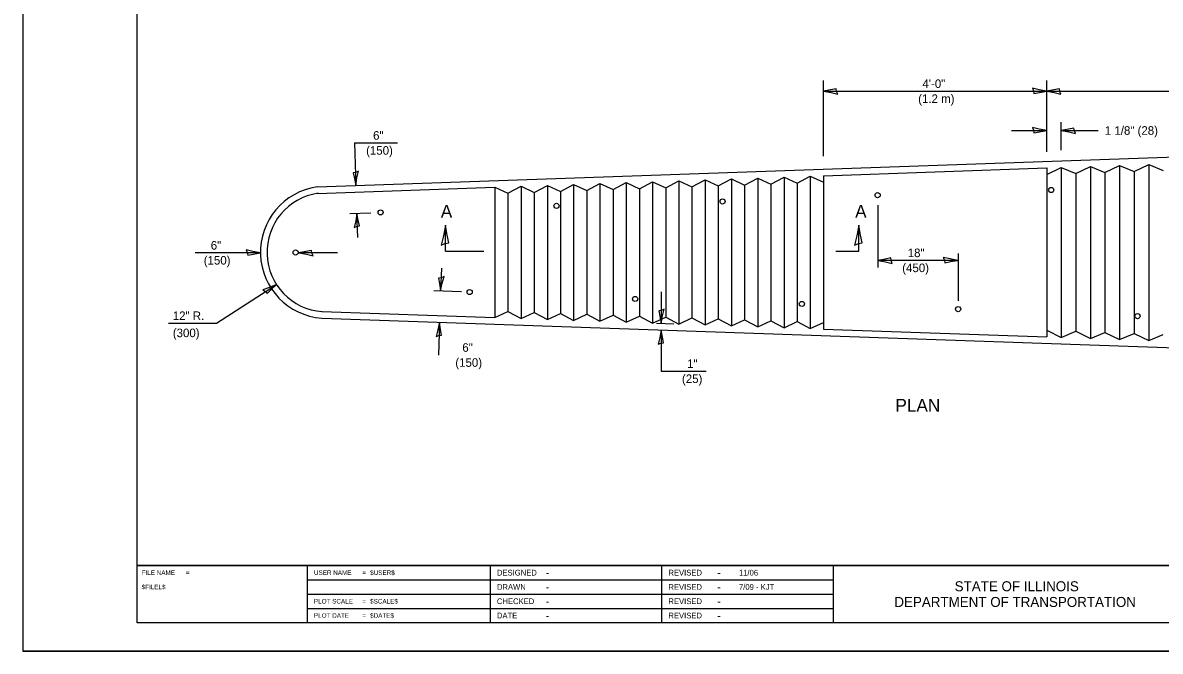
# Model space of a CAD drawing. Extents: x 99709 to 100389, y 99955 to 100395.
# Drawn here: x 99709.3 to 100107.2, y 99954.7 to 100174.7 of the extents above; entities that cross this region are included whole.
import ezdxf

# ---------------------------------------------------------------- set-up
doc = ezdxf.new("R2010")
doc.units = 0
for name, color, linetype in [('Design_PR_Back of Gutter or Curb line', 7, 'Continuous'), ('Design_PR_Roadway Dimensions', 7, 'Continuous'), ('Design_PR_Roadway Notes', 7, 'Continuous'), ('Level 43', 7, 'Continuous'), ('ROW_EX_Private Boundary Items', 7, 'Continuous'), ('Sheets_50 Reference Boundary', 7, 'Continuous'), ('Sheets_General Details', 7, 'Continuous'), ('Sheets_Printer Plotting Border', 7, 'Continuous')]:
    doc.layers.add(name, color=color, linetype=linetype)

msp = doc.modelspace()

# ---------------------------------------------------------------- linework, layer by layer
at = {"layer": 'Design_PR_Back of Gutter or Curb line'}
for p, q in [((99812.25, 100117.3), (100203.01, 100130.94)), ((100098.06, 100122.68), (100103.16, 100125.16)), ((100103.16, 100125.16), (100103.16, 100063.52)), ((100103.16, 100125.16), (100108.26, 100123.04)), ((99980.2, 100118.56), (99984.79, 100121.02)), ((99984.79, 100121.02), (99984.79, 100067.66)), ((99984.79, 100121.02), (99989.4, 100118.88)), ((99989.4, 100121.19), (100067.48, 100123.91)), ((99989.4, 100121.19), (99989.4, 100067.5)), ((100067.48, 100121.62), (100072.58, 100124.09)), ((100067.48, 100123.91), (100067.48, 100064.77)), ((100072.58, 100124.09), (100072.58, 100064.59)), ((100072.58, 100124.09), (100077.68, 100121.97)), ((100077.68, 100121.97), (100082.77, 100124.44)), ((100077.68, 100121.97), (100077.68, 100066.72)), ((100082.77, 100124.44), (100082.77, 100064.23)), ((100082.77, 100124.44), (100087.87, 100122.33)), ((100087.87, 100122.33), (100092.97, 100124.8)), ((100087.87, 100122.33), (100087.87, 100066.36)), ((100092.97, 100124.8), (100092.97, 100063.88)), ((100092.97, 100124.8), (100098.06, 100122.68)), ((100098.06, 100122.68), (100098.06, 100066)), ((99812.34, 100115.01), (99874.39, 100117.17)), ((99874.39, 100117.17), (99874.39, 100071.51)), ((99874.39, 100117.17), (99879, 100115.03)), ((99879, 100115.03), (99883.6, 100117.49)), ((99883.6, 100117.49), (99883.6, 100071.19)), ((99883.6, 100117.49), (99888.19, 100115.35)), ((99888.19, 100115.35), (99892.8, 100117.81)), ((99892.8, 100117.81), (99892.8, 100070.87)), ((99892.8, 100117.81), (99897.4, 100115.67)), ((99897.4, 100115.67), (99901.99, 100118.13)), ((99901.99, 100118.13), (99901.99, 100070.55)), ((99901.99, 100118.13), (99906.6, 100115.99)), ((99906.6, 100115.99), (99911.2, 100118.46)), ((99911.2, 100118.46), (99911.2, 100070.23)), ((99911.2, 100118.46), (99915.79, 100116.31)), ((99915.79, 100116.31), (99920.4, 100118.77)), ((99920.4, 100118.77), (99920.4, 100069.91)), ((99920.4, 100118.77), (99925, 100116.63)), ((99925, 100116.63), (99929.59, 100119.1)), ((99929.59, 100119.1), (99929.59, 100069.59)), ((99929.59, 100119.1), (99934.2, 100116.95)), ((99934.2, 100116.95), (99938.8, 100119.42)), ((99938.8, 100119.42), (99938.8, 100069.26)), ((99938.8, 100119.42), (99943.39, 100117.28)), ((99943.39, 100117.28), (99948, 100119.74)), ((99943.39, 100117.28), (99943.39, 100071.41)), ((99948, 100119.74), (99948, 100068.94)), ((99948, 100119.74), (99952.6, 100117.6)), ((99952.6, 100117.6), (99957.19, 100120.06)), ((99952.6, 100117.6), (99952.6, 100071.09)), ((99957.19, 100120.06), (99957.19, 100068.62)), ((99957.19, 100120.06), (99961.8, 100117.92)), ((99961.8, 100117.92), (99966.4, 100120.38)), ((99961.8, 100117.92), (99961.8, 100070.76)), ((99966.4, 100120.38), (99966.4, 100068.3)), ((99966.4, 100120.38), (99970.99, 100118.24)), ((99970.99, 100118.24), (99975.6, 100120.7)), ((99970.99, 100118.24), (99970.99, 100070.44)), ((99975.6, 100120.7), (99975.6, 100067.98)), ((99975.6, 100120.7), (99980.2, 100118.56)), ((99980.2, 100118.56), (99980.2, 100070.12)), ((99879, 100115.03), (99879, 100073.65)), ((99888.19, 100115.35), (99888.19, 100073.34)), ((99897.4, 100115.67), (99897.4, 100073.01)), ((99906.6, 100115.99), (99906.6, 100072.69)), ((99915.79, 100116.31), (99915.79, 100072.37)), ((99925, 100116.63), (99925, 100072.05)), ((99934.2, 100116.95), (99934.2, 100071.73)), ((99813.94, 100073.63), (99874.39, 100071.51)), ((99874.39, 100071.51), (99879, 100073.65)), ((99879, 100073.65), (99883.6, 100071.19)), ((99883.6, 100071.19), (99888.19, 100073.34)), ((99888.19, 100073.34), (99892.8, 100070.87)), ((99813.86, 100071.33), (100203.01, 100057.74)), ((99892.8, 100070.87), (99897.4, 100073.01)), ((99897.4, 100073.01), (99901.99, 100070.55)), ((99901.99, 100070.55), (99906.6, 100072.69)), ((99906.6, 100072.69), (99911.2, 100070.23)), ((99911.2, 100070.23), (99915.79, 100072.37)), ((99915.79, 100072.37), (99920.4, 100069.91)), ((99920.4, 100069.91), (99925, 100072.05)), ((99925, 100072.05), (99929.59, 100069.59)), ((99929.59, 100069.59), (99934.2, 100071.73)), ((99934.2, 100071.73), (99938.8, 100069.26)), ((99938.8, 100069.26), (99943.39, 100071.41)), ((99943.39, 100071.41), (99948, 100068.94)), ((99948, 100068.94), (99952.6, 100071.09)), ((99952.6, 100071.09), (99957.19, 100068.62)), ((99957.19, 100068.62), (99961.8, 100070.76)), ((99961.8, 100070.76), (99966.4, 100068.3)), ((99966.4, 100068.3), (99970.99, 100070.44)), ((99970.99, 100070.44), (99975.6, 100067.98)), ((99975.6, 100067.98), (99980.2, 100070.12)), ((99980.2, 100070.12), (99984.79, 100067.66)), ((99984.79, 100067.66), (99989.4, 100069.8)), ((99989.4, 100067.5), (100067.48, 100064.77)), ((100067.48, 100067.07), (100072.58, 100064.59)), ((100072.58, 100064.59), (100077.68, 100066.72)), ((100077.68, 100066.72), (100082.77, 100064.23)), ((100082.77, 100064.23), (100087.87, 100066.36)), ((100087.87, 100066.36), (100092.97, 100063.88)), ((100092.97, 100063.88), (100098.06, 100066)), ((100098.06, 100066), (100103.16, 100063.52)), ((100103.16, 100063.52), (100108.26, 100065.65))]:
    msp.add_line(p, q, dxfattribs=at)
for radius in [23.14, 20.84]:
    msp.add_arc((99815.55, 100094.4), radius, 98.1927, 265.8073, dxfattribs=at)
at = {"layer": 'Design_PR_Roadway Notes'}
for p, q in [((99857.1, 100094.82), (99857.1, 100103.9)), ((100001.76, 100094.82), (100001.76, 100103.9)), ((99857.1, 100094.82), (99870.59, 100094.82)), ((99993.74, 100094.82), (100001.76, 100094.82))]:
    msp.add_line(p, q, dxfattribs=at)
for points in [[(99855.64, 100096.9), (99856.98, 100097.47), (99858.27, 100097.69), (99857.71, 100100.4), (99857.1, 100103.9), (99856.42, 100100.16)], [(100000.3, 100096.9), (100001.64, 100097.47), (100002.93, 100097.69), (100002.37, 100100.4), (100001.76, 100103.9), (100001.08, 100100.16)]]:
    msp.add_lwpolyline(points, close=True, dxfattribs=at)
at = {"layer": 'Level 43'}
for p, q in [((99989.4, 100128.09), (99989.4, 100154.5)), ((100067.48, 100129.55), (100067.48, 100154.5)), ((99989.4, 100150.77), (100067.48, 100150.77)), ((100067.48, 100150.77), (100184.71, 100150.77)), ((100055.22, 100137.02), (100067.48, 100137.02)), ((100072.58, 100130.16), (100072.58, 100139.98)), ((100072.58, 100137.02), (100085.45, 100137.02)), ((99825.28, 100132.67), (99825.8, 100117.78)), ((99825.28, 100132.67), (99840.35, 100132.67)), ((100008.37, 100110.87), (100008.37, 100089.02)), ((99823.73, 100107.99), (99831.07, 100108.25)), ((99826.43, 100099.61), (99826.14, 100108.08)), ((99792.42, 100094.2), (99769.61, 100094.2)), ((99819.38, 100094.2), (99805.84, 100094.2)), ((100036.54, 100094.02), (100036.54, 100077.42)), ((100036.32, 100091.56), (100008.47, 100091.56)), ((99855.72, 100088.78), (99855.45, 100080.9)), ((99777.08, 100069.62), (99798.04, 100083.12)), ((99853.05, 100080.98), (99862.73, 100080.64)), ((99932.61, 100080.57), (99932.61, 100069.48)), ((99760.28, 100069.62), (99777.08, 100069.62)), ((99855.06, 100069.89), (99854.66, 100058.43)), ((99931, 100069.53), (99937.05, 100069.33)), ((99932.61, 100067.18), (99932.61, 100052.75)), ((99932.61, 100052.75), (99948.3, 100052.75))]:
    msp.add_line(p, q, dxfattribs=at)
for points in [[(99994.4, 100149.72), (99993.99, 100150.68), (99993.83, 100151.6), (99991.9, 100151.2), (99989.4, 100150.77), (99992.06, 100150.28)], [(100062.48, 100151.81), (100062.89, 100150.85), (100063.04, 100149.93), (100064.98, 100150.33), (100067.48, 100150.77), (100064.81, 100151.25)], [(100072.48, 100149.72), (100072.07, 100150.68), (100071.91, 100151.6), (100069.98, 100151.2), (100067.48, 100150.77), (100070.14, 100150.28)], [(100062.48, 100138.06), (100062.89, 100137.1), (100063.04, 100136.18), (100064.98, 100136.59), (100067.48, 100137.02), (100064.81, 100137.5)], [(100077.58, 100135.97), (100077.17, 100136.93), (100077.01, 100137.85), (100075.08, 100137.45), (100072.58, 100137.02), (100075.24, 100136.53)], [(99826.67, 100122.81), (99825.72, 100122.37), (99824.81, 100122.18), (99825.28, 100120.26), (99825.8, 100117.77), (99826.19, 100120.46)], [(99825.26, 100103.04), (99826.21, 100103.48), (99827.12, 100103.67), (99826.65, 100105.59), (99826.13, 100108.08), (99825.74, 100105.39)], [(99787.42, 100095.25), (99787.82, 100094.29), (99787.98, 100093.37), (99789.92, 100093.77), (99792.42, 100094.2), (99789.75, 100094.69)], [(99810.84, 100093.16), (99810.44, 100094.12), (99810.28, 100095.04), (99808.34, 100094.63), (99805.84, 100094.2), (99808.51, 100093.72)], [(100013.47, 100090.51), (100013.06, 100091.47), (100012.9, 100092.39), (100010.97, 100091.99), (100008.47, 100091.56), (100011.14, 100091.07)], [(100031.32, 100092.6), (100031.73, 100091.64), (100031.89, 100090.72), (100033.82, 100091.13), (100036.32, 100091.56), (100033.66, 100092.04)], [(99856.66, 100085.86), (99855.69, 100085.48), (99854.76, 100085.36), (99855.1, 100083.41), (99855.44, 100080.9), (99856.02, 100083.55)], [(99793.27, 100081.29), (99794.13, 100080.7), (99794.76, 100080.01), (99796.17, 100081.4), (99798.04, 100083.12), (99795.53, 100082.08)], [(99933.66, 100074.48), (99932.7, 100074.07), (99931.77, 100073.91), (99932.18, 100071.98), (99932.61, 100069.48), (99933.1, 100072.15)], [(99853.84, 100064.93), (99854.82, 100065.3), (99855.74, 100065.43), (99855.41, 100067.38), (99855.06, 100069.89), (99854.48, 100067.24)], [(99931.56, 100062.18), (99932.52, 100062.59), (99933.45, 100062.75), (99933.04, 100064.68), (99932.61, 100067.18), (99932.12, 100064.51)]]:
    msp.add_lwpolyline(points, close=True, dxfattribs=at)
at = {"layer": 'ROW_EX_Private Boundary Items'}
for centre in [(100069.07, 100116.19), (99954.1, 100112.18), (100008.34, 100114.38), (99834.44, 100108.34), (99895.99, 100110.64), (99804.73, 100094.31), (99865.6, 100080.47), (99923.5, 100078.06), (99981.83, 100076.3), (100036.5, 100074.49), (100099.23, 100072.05)]:
    msp.add_circle(centre, 0.898, dxfattribs=at)
at = {"layer": 'Sheets_50 Reference Boundary'}
msp.add_lwpolyline([(99749.26, 100384.73), (100379.26, 100384.73), (100379.26, 99984.74), (99749.26, 99984.74)], close=True, dxfattribs=at)
at = {"layer": 'Sheets_General Details'}
for p, q in [((99709.26, 100394.74), (99709.26, 99954.74)), ((99749.26, 99984.74), (100379.26, 99984.74)), ((99808.74, 99984.74), (99808.74, 99964.74)), ((99872.74, 99984.74), (99872.74, 99964.74)), ((99932.74, 99984.74), (99932.74, 99964.74)), ((99992.74, 99984.74), (99992.74, 99964.74)), ((99808.74, 99979.74), (99992.74, 99979.74)), ((99808.74, 99974.74), (99992.74, 99974.74)), ((99808.74, 99969.74), (99992.74, 99969.74)), ((100389.26, 99954.74), (99709.26, 99954.74))]:
    msp.add_line(p, q, dxfattribs=at)
msp.add_lwpolyline([(99749.26, 100384.74), (100379.26, 100384.74), (100379.26, 99964.74), (99749.26, 99964.74)], close=True, dxfattribs=at)
at = {"layer": 'Sheets_Printer Plotting Border'}
msp.add_lwpolyline([(99709.26, 99954.74), (100389.26, 99954.74), (100389.26, 100394.74), (99709.26, 100394.74)], close=True, dxfattribs=at)

# ---------------------------------------------------------------- texts
at = {"layer": 'Design_PR_Roadway Dimensions'}
for s, p in [('4\'-0"', (100024.02, 100151.9)), ('(1.2 m)', (100022.52, 100146.65)), ('1 1/8" (28)', (100087.82, 100135.52)), ('6"', (99831.82, 100133.79)), ('(150)', (99829.38, 100128.54)), ('6"', (99775.03, 100095.33)), ('(150)', (99772.58, 100090.08)), ('18"', (100018.86, 100092.69)), ('(450)', (100016.94, 100087.44)), ('12" R.', (99761.75, 100070.67)), ('(300)', (99761.75, 100064.67)), ('6"', (99863.04, 100059.55)), ('(150)', (99860.59, 100054.3)), ('1"', (99941.69, 100053.87)), ('(25)', (99939.88, 100048.62))]:
    msp.add_text(s, height=3, dxfattribs=at).set_placement(p)
at = {"layer": 'Design_PR_Roadway Notes'}
for s, p in [('A', (99855.51, 100106.47)), ('A', (100000.46, 100106.47)), ('PLAN', (100014.54, 100038.58))]:
    msp.add_text(s, height=4.5, dxfattribs=at).set_placement(p)
at = {"layer": 'Sheets_General Details'}
for s, p in [('FILE NAME', (99750.86, 99981.44)), ('=', (99766.31, 99981.44)), ('USER NAME', (99811.14, 99981.44)), ('=', (99828.1, 99981.44)), ('$USER$', (99830.79, 99981.44)), ('$FILEL$', (99750.86, 99976.44)), ('PLOT SCALE', (99811.14, 99971.44)), ('=', (99828.1, 99971.44)), ('$SCALE$', (99830.79, 99971.44)), ('PLOT DATE', (99811.14, 99966.44)), ('=', (99828.1, 99966.44)), ('$DATE$', (99830.79, 99966.44))]:
    msp.add_text(s, height=1.6, rotation=360, dxfattribs=at).set_placement(p)
for s, height, p in [('DESIGNED', 2, (99875.14, 99981.24)), ('-', 2.8, (99892.22, 99980.84)), ('REVISED', 2, (99935.14, 99981.24)), ('-', 2.8, (99952.22, 99980.84)), ('11/06', 2, (99959.82, 99981.24)), ('DRAWN', 2, (99875.14, 99976.24)), ('REVISED', 2, (99935.14, 99976.24)), ('7/09 - KJT', 2, (99959.82, 99976.24)), ('STATE OF ILLINOIS', 3.5, (100035.29, 99975.74)), ('-', 2.8, (99892.22, 99975.84)), ('-', 2.8, (99952.22, 99975.84)), ('DEPARTMENT OF TRANSPORTATION', 3.5, (100014.19, 99970.24)), ('CHECKED', 2, (99875.14, 99971.24)), ('-', 2.8, (99892.22, 99970.84)), ('REVISED', 2, (99935.14, 99971.24)), ('-', 2.8, (99952.22, 99970.84)), ('DATE', 2, (99875.14, 99966.24)), ('-', 2.8, (99892.22, 99965.84)), ('REVISED', 2, (99935.14, 99966.24)), ('-', 2.8, (99952.22, 99965.84))]:
    msp.add_text(s, height=height, dxfattribs=at).set_placement(p)

doc.saveas('drawing.dxf')
